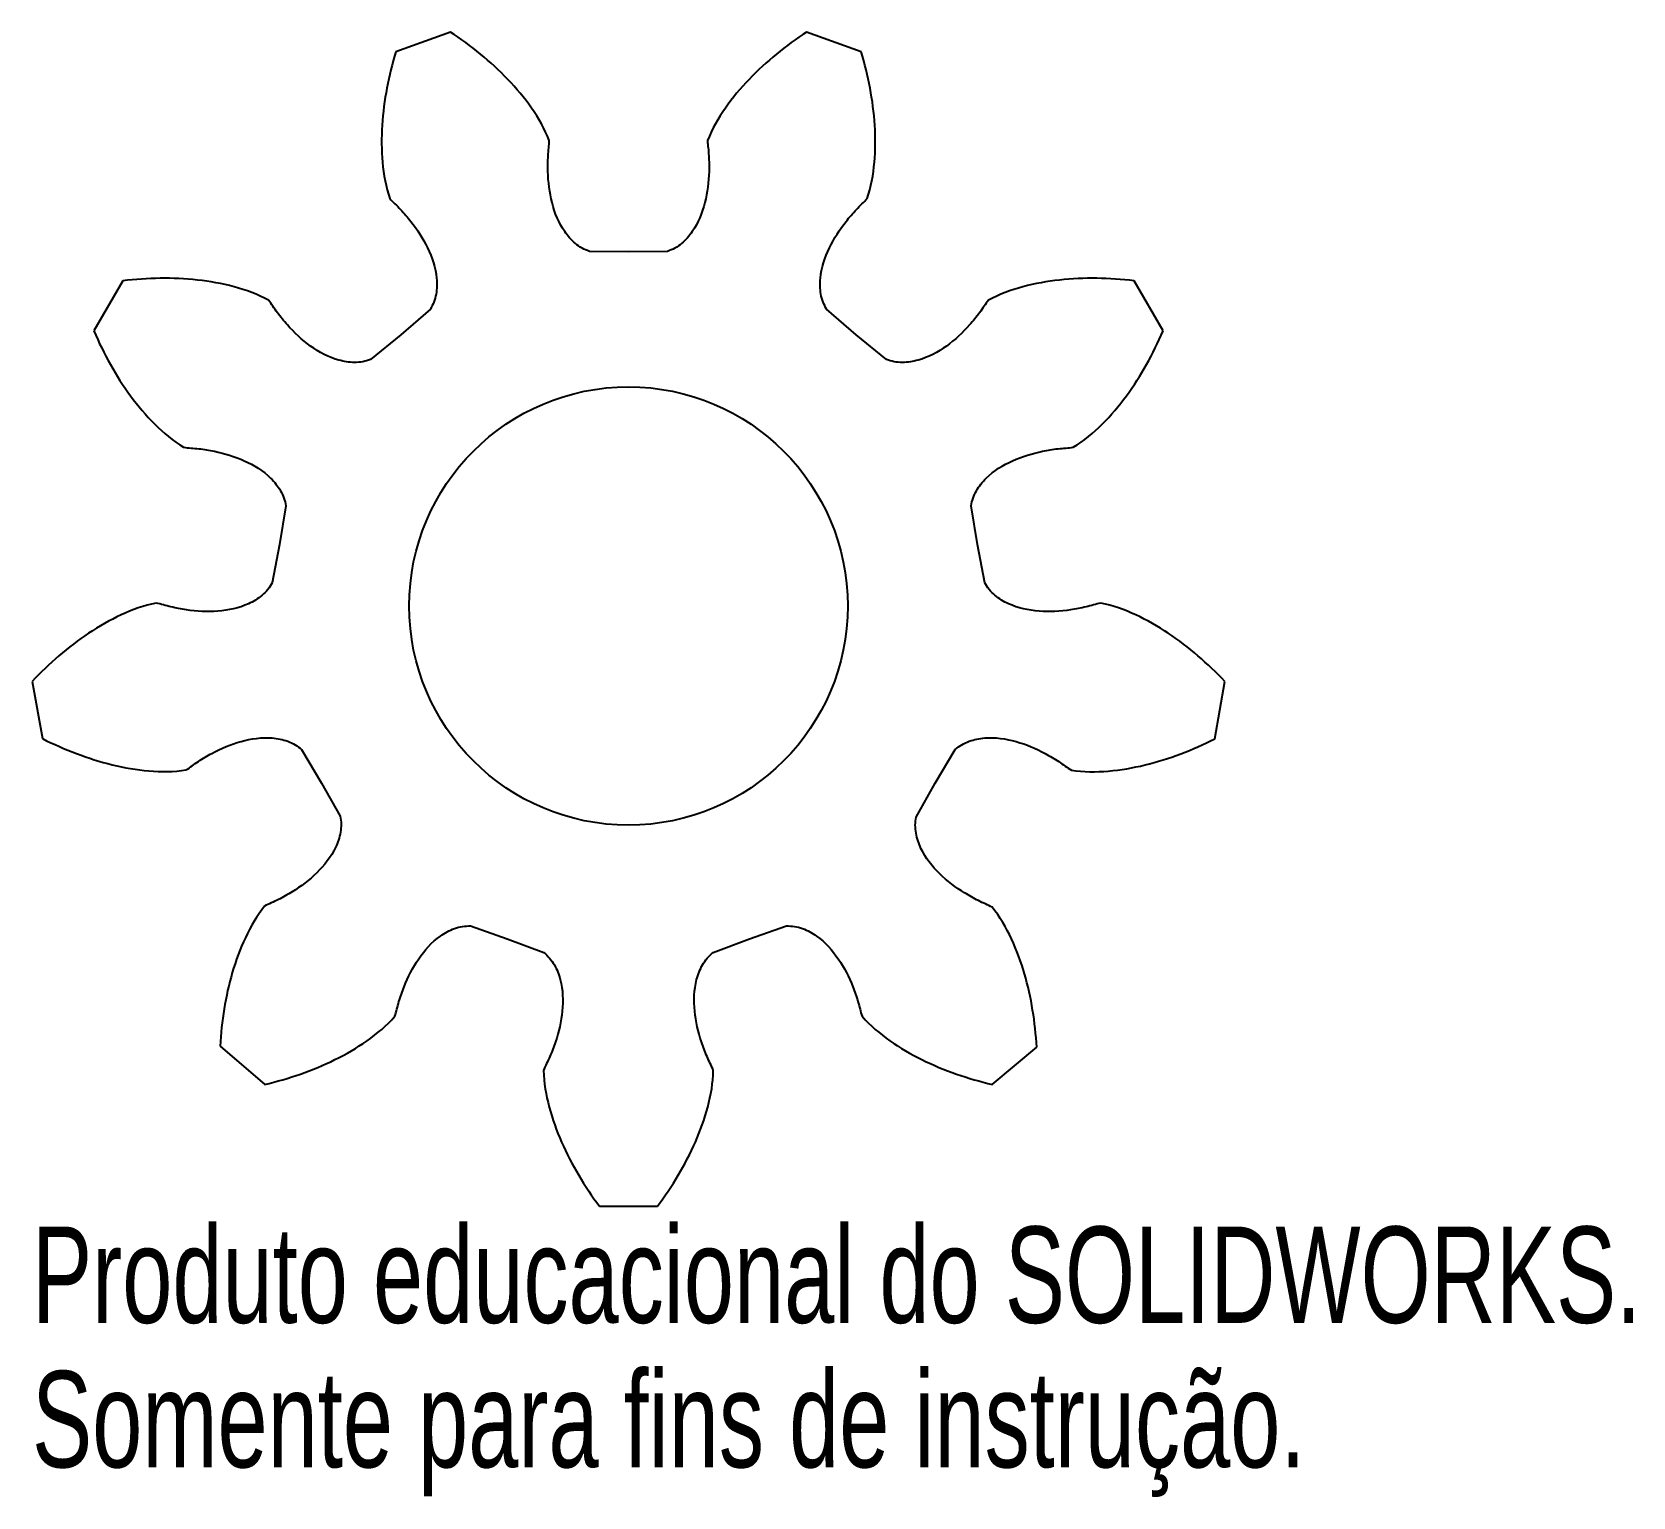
# Model space of a CAD drawing. Header units: millimetres. Extents: x -29.9 to 50.4, y -44.7 to 28.8.
import ezdxf

# ---------------------------------------------------------------- set-up
doc = ezdxf.new("R2010")
doc.units = ezdxf.units.MM
doc.styles.add('SLDTEXTSTYLE0', font='TXT', dxfattribs={"width": 0.7})

msp = doc.modelspace()

# ---------------------------------------------------------------- linework, layer by layer
at = {"color": 7, "linetype": 'Continuous', "lineweight": 25}
for p, q in [((-8.935, 28.808), (-11.673, 27.812)), ((11.673, 27.812), (8.935, 28.808)), ((0, 17.775), (-1.962, 17.8)), ((1.962, 17.8), (0, 17.775)), ((-25.362, 16.325), (-26.819, 13.802)), ((26.819, 13.802), (25.362, 16.325)), ((-9.938, 14.897), (-11.426, 13.616)), ((11.426, 13.616), (9.938, 14.897)), ((-11.426, 13.616), (-12.945, 12.374)), ((12.945, 12.374), (11.426, 13.616)), ((-17.189, 5.023), (-17.505, 3.087)), ((17.505, 3.087), (17.189, 5.023)), ((-17.505, 3.087), (-17.87, 1.158)), ((17.87, 1.158), (17.505, 3.087)), ((-29.922, -3.797), (-29.399, -6.657)), ((29.416, -6.666), (29.922, -3.797)), ((-16.396, -7.201), (-15.394, -8.887)), ((15.394, -8.887), (16.396, -7.201)), ((-15.394, -8.887), (-14.459, -10.555)), ((14.434, -10.599), (15.394, -8.887)), ((-7.932, -16.055), (-6.079, -16.703)), ((6.079, -16.703), (7.932, -16.055)), ((-6.079, -16.703), (-4.244, -17.398)), ((4.244, -17.398), (6.079, -16.703)), ((-20.49, -22.087), (-18.249, -24.015)), ((18.249, -24.015), (20.481, -22.142)), ((-1.457, -30.127), (1.457, -30.127))]:
    msp.add_line(p, q, dxfattribs=at)
msp.add_circle((0, 0), 11, dxfattribs=at)
for points, knots in [([(-3.972, 23.361), (-4.194, 23.939), (-4.816, 25.022), (-6.419, 26.94), (-7.895, 28.122), (-8.935, 28.808)], [0.0021909, 0.0021909, 0.0021909, 0.0021909, 0.2499885, 0.4977862, 0.9933816, 0.9933816, 0.9933816, 0.9933816]), ([(8.935, 28.808), (7.895, 28.122), (6.419, 26.94), (4.816, 25.022), (4.194, 23.939), (3.972, 23.361)], [0.0066184, 0.0066184, 0.0066184, 0.0066184, 0.5022138, 0.7500115, 0.9978091, 0.9978091, 0.9978091, 0.9978091]), ([(-11.673, 27.812), (-12.029, 26.617), (-12.399, 24.763), (-12.394, 22.263), (-12.174, 21.034), (-11.974, 20.449)], [0.0066184, 0.0066184, 0.0066184, 0.0066184, 0.5022138, 0.7500115, 0.9978091, 0.9978091, 0.9978091, 0.9978091]), ([(11.974, 20.449), (12.174, 21.034), (12.394, 22.263), (12.399, 24.763), (12.029, 26.617), (11.673, 27.812)], [0.0021909, 0.0021909, 0.0021909, 0.0021909, 0.2499885, 0.4977862, 0.9933816, 0.9933816, 0.9933816, 0.9933816]), ([(-1.962, 17.8), (-2.087, 17.849), (-2.336, 17.945), (-2.786, 18.272), (-3.402, 18.976), (-3.9, 20.234), (-4.058, 21.545), (-4.042, 22.464), (-4.001, 22.994), (-3.968, 23.237), (-3.972, 23.361)], [-0.002967, -0.002967, -0.002967, -0.002967, 0.059551, 0.122069, 0.247106, 0.497178, 0.747251, 0.872288, 0.934806, 0.997324, 0.997324, 0.997324, 0.997324]), ([(3.972, 23.361), (3.968, 23.237), (4.001, 22.994), (4.042, 22.464), (4.058, 21.545), (3.9, 20.234), (3.402, 18.976), (2.786, 18.272), (2.336, 17.945), (2.087, 17.849), (1.962, 17.8)], [0.002676, 0.002676, 0.002676, 0.002676, 0.065194, 0.127712, 0.252749, 0.502822, 0.752894, 0.877931, 0.940449, 1.002967, 1.002967, 1.002967, 1.002967]), ([(-11.974, 20.449), (-11.897, 20.351), (-11.715, 20.186), (-11.343, 19.807), (-10.741, 19.113), (-10.019, 18.007), (-9.592, 16.723), (-9.61, 15.788), (-9.745, 15.248), (-9.875, 15.015), (-9.938, 14.897)], [0.002676, 0.002676, 0.002676, 0.002676, 0.065194, 0.127712, 0.252749, 0.502822, 0.752894, 0.877931, 0.940449, 1.002967, 1.002967, 1.002967, 1.002967]), ([(9.938, 14.897), (9.875, 15.015), (9.745, 15.248), (9.61, 15.788), (9.592, 16.723), (10.019, 18.007), (10.741, 19.113), (11.343, 19.807), (11.715, 20.186), (11.897, 20.351), (11.974, 20.449)], [-0.002967, -0.002967, -0.002967, -0.002967, 0.059551, 0.122069, 0.247106, 0.497178, 0.747251, 0.872288, 0.934806, 0.997324, 0.997324, 0.997324, 0.997324]), ([(-18.059, 15.343), (-18.601, 15.642), (-19.773, 16.072), (-22.234, 16.511), (-24.124, 16.468), (-25.362, 16.325)], [0.0021909, 0.0021909, 0.0021909, 0.0021909, 0.2499885, 0.4977862, 0.9933816, 0.9933816, 0.9933816, 0.9933816]), ([(25.362, 16.325), (24.124, 16.468), (22.234, 16.511), (19.773, 16.072), (18.601, 15.642), (18.059, 15.343)], [0.0066184, 0.0066184, 0.0066184, 0.0066184, 0.5022138, 0.7500115, 0.9978091, 0.9978091, 0.9978091, 0.9978091]), ([(-12.945, 12.374), (-13.072, 12.332), (-13.324, 12.245), (-13.88, 12.206), (-14.803, 12.35), (-15.994, 12.994), (-16.958, 13.896), (-17.536, 14.61), (-17.845, 15.043), (-17.976, 15.25), (-18.059, 15.343)], [-0.002967, -0.002967, -0.002967, -0.002967, 0.059551, 0.122069, 0.247106, 0.497178, 0.747251, 0.872288, 0.934806, 0.997324, 0.997324, 0.997324, 0.997324]), ([(18.059, 15.343), (17.976, 15.25), (17.845, 15.043), (17.536, 14.61), (16.958, 13.896), (15.994, 12.994), (14.803, 12.35), (13.88, 12.206), (13.324, 12.245), (13.072, 12.332), (12.945, 12.374)], [0.002676, 0.002676, 0.002676, 0.002676, 0.065194, 0.127712, 0.252749, 0.502822, 0.752894, 0.877931, 0.940449, 1.002967, 1.002967, 1.002967, 1.002967]), ([(-26.819, 13.802), (-26.324, 12.658), (-25.416, 11), (-23.805, 9.088), (-22.847, 8.288), (-22.317, 7.968)], [0.0066184, 0.0066184, 0.0066184, 0.0066184, 0.5022138, 0.7500115, 0.9978091, 0.9978091, 0.9978091, 0.9978091]), ([(22.317, 7.968), (22.847, 8.288), (23.805, 9.088), (25.416, 11), (26.324, 12.658), (26.819, 13.802)], [0.0021909, 0.0021909, 0.0021909, 0.0021909, 0.2499885, 0.4977862, 0.9933816, 0.9933816, 0.9933816, 0.9933816]), ([(-22.317, 7.968), (-22.195, 7.942), (-21.95, 7.933), (-21.421, 7.881), (-20.513, 7.738), (-19.25, 7.354), (-18.097, 6.645), (-17.511, 5.917), (-17.267, 5.417), (-17.216, 5.155), (-17.189, 5.023)], [0.002676, 0.002676, 0.002676, 0.002676, 0.065194, 0.127712, 0.252749, 0.502822, 0.752894, 0.877931, 0.940449, 1.002967, 1.002967, 1.002967, 1.002967]), ([(17.189, 5.023), (17.216, 5.155), (17.267, 5.417), (17.511, 5.917), (18.097, 6.645), (19.25, 7.354), (20.513, 7.738), (21.421, 7.881), (21.95, 7.933), (22.195, 7.942), (22.317, 7.968)], [-0.002967, -0.002967, -0.002967, -0.002967, 0.059551, 0.122069, 0.247106, 0.497178, 0.747251, 0.872288, 0.934806, 0.997324, 0.997324, 0.997324, 0.997324]), ([(-17.87, 1.158), (-17.941, 1.044), (-18.078, 0.816), (-18.478, 0.429), (-19.278, -0.055), (-20.604, -0.327), (-21.923, -0.255), (-22.825, -0.08), (-23.339, 0.053), (-23.573, 0.128), (-23.696, 0.145)], [-0.002967, -0.002967, -0.002967, -0.002967, 0.059551, 0.122069, 0.247106, 0.497178, 0.747251, 0.872288, 0.934806, 0.997324, 0.997324, 0.997324, 0.997324]), ([(23.696, 0.145), (23.573, 0.128), (23.339, 0.053), (22.825, -0.08), (21.923, -0.255), (20.604, -0.327), (19.278, -0.055), (18.478, 0.429), (18.078, 0.816), (17.941, 1.044), (17.87, 1.158)], [0.002676, 0.002676, 0.002676, 0.002676, 0.065194, 0.127712, 0.252749, 0.502822, 0.752894, 0.877931, 0.940449, 1.002967, 1.002967, 1.002967, 1.002967]), ([(-23.696, 0.145), (-24.303, 0.026), (-25.478, -0.398), (-27.645, -1.644), (-29.066, -2.892), (-29.922, -3.797)], [0.0021909, 0.0021909, 0.0021909, 0.0021909, 0.2499885, 0.4977862, 0.9933816, 0.9933816, 0.9933816, 0.9933816]), ([(29.922, -3.797), (29.066, -2.892), (27.645, -1.644), (25.478, -0.398), (24.303, 0.026), (23.696, 0.145)], [0.0066184, 0.0066184, 0.0066184, 0.0066184, 0.5022138, 0.7500115, 0.9978091, 0.9978091, 0.9978091, 0.9978091]), ([(-29.399, -6.657), (-28.284, -7.214), (-26.523, -7.901), (-24.06, -8.33), (-22.811, -8.328), (-22.2, -8.231)], [0.0065714, 0.0065714, 0.0065714, 0.0065714, 0.5021903, 0.7499997, 0.9978091, 0.9978091, 0.9978091, 0.9978091]), ([(-22.2, -8.231), (-22.09, -8.173), (-21.899, -8.02), (-21.461, -7.723), (-20.675, -7.252), (-19.463, -6.737), (-18.128, -6.543), (-17.215, -6.724), (-16.708, -6.95), (-16.501, -7.118), (-16.396, -7.201)], [0.005881, 0.005881, 0.005881, 0.005881, 0.0681989, 0.1305168, 0.2551525, 0.5044241, 0.7536956, 0.8783314, 0.9406493, 1.0029671, 1.0029671, 1.0029671, 1.0029671]), ([(16.396, -7.201), (16.502, -7.117), (16.709, -6.949), (17.217, -6.723), (18.134, -6.542), (19.473, -6.74), (20.688, -7.258), (21.475, -7.732), (21.913, -8.032), (22.107, -8.182), (22.218, -8.241)], [-0.002967, -0.002967, -0.002967, -0.002967, 0.059551, 0.122069, 0.247106, 0.497178, 0.747251, 0.872288, 0.934806, 0.997324, 0.997324, 0.997324, 0.997324]), ([(22.218, -8.241), (22.829, -8.337), (24.077, -8.34), (26.54, -7.911), (28.302, -7.224), (29.416, -6.666)], [0.0021909, 0.0021909, 0.0021909, 0.0021909, 0.2499885, 0.4977862, 0.9933816, 0.9933816, 0.9933816, 0.9933816]), ([(-14.459, -10.555), (-14.44, -10.687), (-14.398, -10.95), (-14.455, -11.502), (-14.755, -12.383), (-15.591, -13.442), (-16.643, -14.235), (-17.444, -14.679), (-17.92, -14.91), (-18.148, -14.999), (-18.254, -15.065)], [-0.0029671, -0.0029671, -0.0029671, -0.0029671, 0.0593507, 0.1216686, 0.2463044, 0.4955759, 0.7448475, 0.8694832, 0.9318011, 0.994119, 0.994119, 0.994119, 0.994119]), ([(18.245, -15.121), (18.14, -15.054), (17.913, -14.961), (17.433, -14.732), (16.63, -14.287), (15.574, -13.494), (14.733, -12.434), (14.431, -11.549), (14.373, -10.996), (14.415, -10.732), (14.434, -10.599)], [0.002676, 0.002676, 0.002676, 0.002676, 0.065194, 0.127712, 0.252749, 0.502822, 0.752894, 0.877931, 0.940449, 1.002967, 1.002967, 1.002967, 1.002967]), ([(-18.254, -15.065), (-18.643, -15.546), (-19.269, -16.626), (-20.129, -18.974), (-20.415, -20.843), (-20.49, -22.087)], [0.0021909, 0.0021909, 0.0021909, 0.0021909, 0.2499885, 0.4977862, 0.9933816, 0.9933816, 0.9933816, 0.9933816]), ([(20.481, -22.142), (20.407, -20.898), (20.121, -19.029), (19.261, -16.682), (18.634, -15.602), (18.245, -15.121)], [0.0066184, 0.0066184, 0.0066184, 0.0066184, 0.5022138, 0.7500115, 0.9978091, 0.9978091, 0.9978091, 0.9978091]), ([(-11.723, -20.594), (-11.676, -20.478), (-11.624, -20.239), (-11.481, -19.727), (-11.182, -18.858), (-10.585, -17.68), (-9.687, -16.668), (-8.868, -16.217), (-8.333, -16.064), (-8.066, -16.059), (-7.932, -16.055)], [0.002676, 0.002676, 0.002676, 0.002676, 0.065194, 0.127712, 0.252749, 0.502822, 0.752894, 0.877931, 0.940449, 1.002967, 1.002967, 1.002967, 1.002967]), ([(7.932, -16.055), (8.066, -16.059), (8.333, -16.064), (8.868, -16.217), (9.687, -16.668), (10.585, -17.68), (11.182, -18.858), (11.481, -19.727), (11.624, -20.239), (11.676, -20.478), (11.723, -20.594)], [-0.002967, -0.002967, -0.002967, -0.002967, 0.059551, 0.122069, 0.247106, 0.497178, 0.747251, 0.872288, 0.934806, 0.997324, 0.997324, 0.997324, 0.997324]), ([(-4.244, -17.398), (-4.144, -17.487), (-3.942, -17.662), (-3.631, -18.123), (-3.294, -18.995), (-3.256, -20.348), (-3.556, -21.634), (-3.885, -22.492), (-4.105, -22.975), (-4.219, -23.192), (-4.257, -23.311)], [-0.002967, -0.002967, -0.002967, -0.002967, 0.059551, 0.122069, 0.247106, 0.497178, 0.747251, 0.872288, 0.934806, 0.997324, 0.997324, 0.997324, 0.997324]), ([(4.257, -23.311), (4.219, -23.192), (4.105, -22.975), (3.885, -22.492), (3.556, -21.634), (3.256, -20.348), (3.294, -18.995), (3.631, -18.123), (3.942, -17.662), (4.144, -17.487), (4.244, -17.398)], [0.002676, 0.002676, 0.002676, 0.002676, 0.065194, 0.127712, 0.252749, 0.502822, 0.752894, 0.877931, 0.940449, 1.002967, 1.002967, 1.002967, 1.002967]), ([(-18.249, -24.015), (-17.037, -23.726), (-15.246, -23.12), (-13.084, -21.865), (-12.129, -21.06), (-11.723, -20.594)], [0.0066184, 0.0066184, 0.0066184, 0.0066184, 0.5022138, 0.7500115, 0.9978091, 0.9978091, 0.9978091, 0.9978091]), ([(11.723, -20.594), (12.129, -21.06), (13.084, -21.865), (15.246, -23.12), (17.037, -23.726), (18.249, -24.015)], [0.0021909, 0.0021909, 0.0021909, 0.0021909, 0.2499885, 0.4977862, 0.9933816, 0.9933816, 0.9933816, 0.9933816]), ([(-4.257, -23.311), (-4.246, -23.93), (-4.032, -25.16), (-3.182, -27.51), (-2.2, -29.126), (-1.457, -30.127)], [0.0021909, 0.0021909, 0.0021909, 0.0021909, 0.2499885, 0.4977862, 0.9933816, 0.9933816, 0.9933816, 0.9933816]), ([(1.457, -30.127), (2.2, -29.126), (3.182, -27.51), (4.032, -25.16), (4.246, -23.93), (4.257, -23.311)], [0.0066184, 0.0066184, 0.0066184, 0.0066184, 0.5022138, 0.7500115, 0.9978091, 0.9978091, 0.9978091, 0.9978091])]:
    msp.add_open_spline(points, degree=3, knots=knots, dxfattribs=at)

# ---------------------------------------------------------------- texts
at = {"color": 7, "linetype": 'Continuous', "char_height": 4.83362, "attachment_point": 1, "style": 'SLDTEXTSTYLE0'}
for s, insert in [('Produto educacional do SOLIDWORKS.', (-29.922, -31.147)), ('Somente para fins de instrução.', (-29.922, -38.397))]:
    msp.add_mtext(s, dxfattribs=dict(at, insert=insert))

doc.saveas('drawing.dxf')
